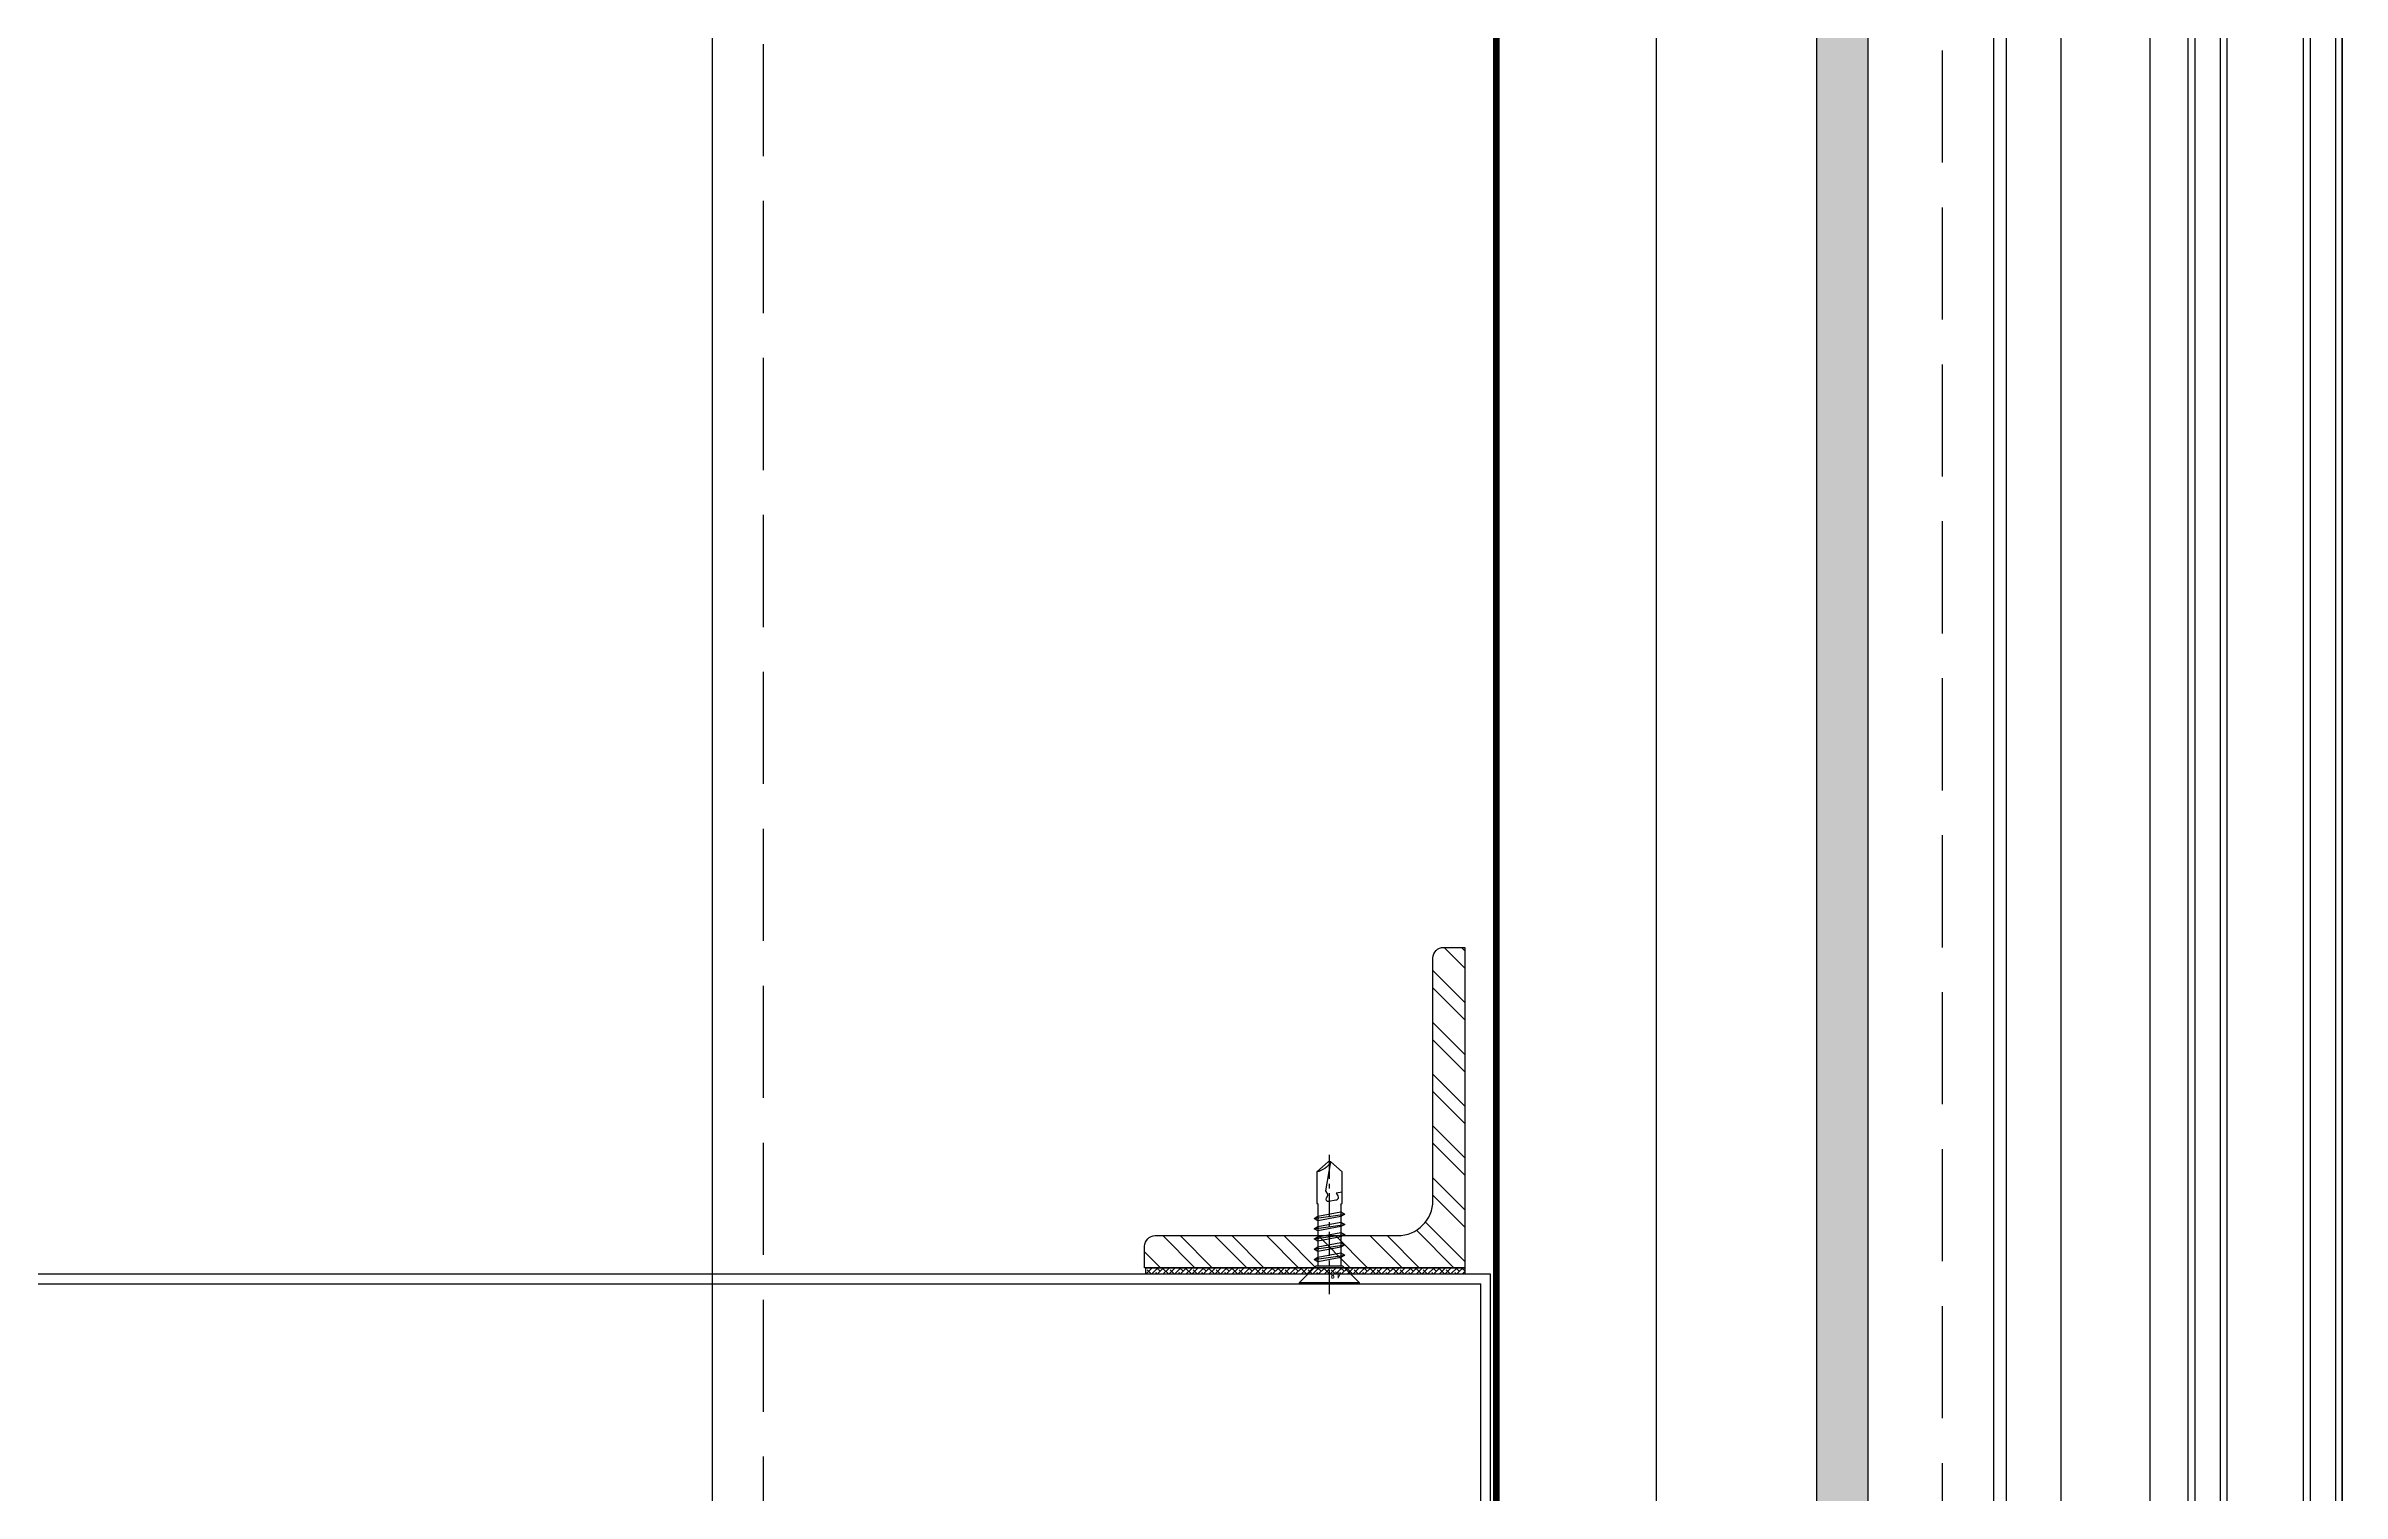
# Model space of a CAD drawing. Extents: x 220580 to 2027826, y -309201 to 71987.
# Drawn here: x 1041746.3 to 1042104.7, y -163509.1 to -163283.2 of the extents above; entities that cross this region are included whole.
import ezdxf
from ezdxf.enums import TextEntityAlignment as Align

# ---------------------------------------------------------------- set-up
doc = ezdxf.new("R2010")
doc.units = 0
doc.linetypes.add('CENTER', pattern=[2, 1.25, -0.25, 0.25, -0.25])
doc.linetypes.add('ZN-DASH', pattern=[0.35, 0.25, -0.1])
for name, color, linetype in [('!ZN1-填充-8', 8, 'Continuous'), ('!ZN3-其它材质幕墙-60', 60, 'Continuous'), ('!ZN3-玻璃幕墙-4', 4, 'Continuous'), ('!ZN3-铝板幕墙-3', 3, 'Continuous'), ('!ZN4-配件-11', 11, 'Continuous'), ('!ZN5-钢材投影-40', 40, 'Continuous'), ('!ZN5-钢材断面-2', 2, 'Continuous'), ('!ZN5-铝材投影-112', 112, 'Continuous'), ('!ZN6-虚线-8', 8, 'ZN-DASH'), ('11紧固件', 11, 'Continuous'), ('4玻璃幕墙', 4, 'Continuous'), ('BM', 8, '保温棉'), ('Fill', 8, 'Continuous')]:
    doc.layers.add(name, color=color, linetype=linetype)
doc.layers.add('轮廓线', color=3, linetype='Continuous', lineweight=211)
doc.styles.add('DHTEXT-1', font='ROMANS.shx', dxfattribs={"width": 0.7, "bigfont": 'CHINESE.shx'})
doc.linetypes.add('保温棉', pattern='A,0.006248399999999999,-6.2484,[134,ltypeshp.shx,S=6.2484,R=0,X=-6.2484,Y=0],-12.4968,[134,ltypeshp.shx,S=6.2484,R=180,X=6.2484,Y=0],-6.2484', length=24.9998484)

# ---------------------------------------------------------------- blocks, each defined once
blk = doc.blocks.new('*U391')
at = {"layer": '4玻璃幕墙', "ltscale": 2}
for p, q in [((0, 8.000001027947292), (-4.028435796499252e-05, 1520.917117915582)), ((23.99995971564204, 8.000001027947292), (23.99995971564204, 1520.91136784805))]:
    blk.add_line(p, q, dxfattribs=at)
blk = doc.blocks.new('*U732')
at = {"layer": '!ZN1-填充-8'}
for p, q in [((-23, -8.000001027907274), (-23.00000000001455, -1134.999999950542)), ((-19.00000102947524, -7.999999998435669), (-19.00000102947524, -1134.999998921074)), ((-4.999999091349309, -7.999999998435669), (-4.999999091363861, -1134.999998921074)), ((-1.000000120824552, -8.000001027907274), (-1.000000120839104, -1134.999999950542))]:
    blk.add_line(p, q, dxfattribs=at)
at = {"layer": '!ZN3-玻璃幕墙-4'}
for points in [[(-24.00000000001455, -1134.999999950542), (-24, -9.000001027907274), (-23, -8.000001027907274), (-19, -8.000001027907274), (-18, -9.000001027907274), (-18.00000000001455, -1134.999999950542)], [(-6.000000000014552, -1134.999999950542), (-6, -9.000001027903636), (-5, -8.000001027903636), (-1, -8.000001027903636), (0, -9.000001027903636), (-1.455191522836685e-11, -1134.999999950542)]]:
    blk.add_lwpolyline(points, dxfattribs=at)
at = {"layer": '!ZN5-钢材投影-40', "ltscale": 0.3}
for p, q in [((-254.4017149738647, 425.0000000494219), (-254.4017149738647, -1134.999999950542)), ((-54.39999999999418, 425.0000000494219), (-54.39999999999418, -1134.999999950542))]:
    blk.add_line(p, q, dxfattribs=at)
at = {"layer": '!ZN5-铝材投影-112'}
for p, q in [((-52.40170605068852, -39.99999999995634), (-52.40170605068852, -1134.999999950542)), ((-43.9017349172791, -39.99999999995634), (-43.9017349172791, -1134.999999950542)), ((-30.00001585268183, -39.99999999995634), (-30.00001585268183, -1134.999999950542))]:
    blk.add_line(p, q, dxfattribs=at)
at = {"layer": '!ZN6-虚线-8', "color": 8, "linetype": 'ZN-DASH', "ltscale": 70}
for p, q in [((-246.4017149738647, -1134.999999950542), (-246.4017149738647, 425.0000000494219)), ((-62.39999999999418, 425.0000000494219), (-62.39999999999418, -1134.999999950542))]:
    blk.add_line(p, q, dxfattribs=at)
blk = doc.blocks.new('ZT_角钢(填充)_50X50X5')
at = {"layer": '!ZN1-填充-8'}
h = blk.add_hatch(dxfattribs=at)
h.set_pattern_fill('ANSI32', color=256, scale=0.6, style=0)
h.set_pattern_definition([(45, (-11702.14548385996, -65281.3865768466), (-4.041115254481119, 4.041115254481119), []), (45, (-11699.45140585996, -65281.3865768466), (-4.041115254481119, 4.041115254481119), [])])
h.paths.add_polyline_path([(50, 3.333333333328937, 0.4142135623730951), (48.33333333333394, 5.000000000000455), (10.5, 5, -0.4142135623730951), (5, 10.5), (5, 48.33333333332848, 0.4142135623730951), (3.33333333333394, 50), (0, 50), (0, 0), (50.00000000000182, -6.821210263296962e-12)])
at = {"layer": '!ZN5-钢材断面-2'}
blk.add_lwpolyline([(0, 0), (0, 50), (3.33333333333394, 50, -0.4142135623730951), (5, 48.33333333332848), (5, 10.5, 0.4142135623730951), (10.5, 5), (48.33333333333394, 5.000000000000455, -0.4142135623730951), (50, 3.333333333328937), (50, 4.547473508864641e-13), (0, 0)], format="xyb", dxfattribs=at)
blk = doc.blocks.new('*U2004')
at = {"layer": '!ZN5-钢材断面-2', "extrusion": (0, 0, -1), "zscale": -1, "rotation": 90}
blk.add_blockref('ZT_角钢(填充)_50X50X5', (0, 0), dxfattribs=at)
blk = doc.blocks.new('*U2070')
at = {"linetype": 'ByBlock', "ltscale": 10}
for p, q in [((0.2000000000000473, 4.679999999999915), (0.2000000000001041, -4.620000000000082)), ((3.780701996714244, 2.400000000000309), (4.455298003285636, -2.399999999999873)), ((5.380701996714221, 2.400000274268674), (6.055298003285612, -2.399999725731508)), ((6.980701996714197, 2.400000548537039), (7.655298003285589, -2.399999451463143)), ((8.580701996714176, 2.400000822805405), (9.255298003285567, -2.399999177194777)), ((10.18070199671415, 2.40000109707377), (10.85529800328554, -2.399998902926412)), ((12.37911330780593, -1.789998812574835), (2.799999999999965, -1.790000014990123))]:
    blk.add_line(p, q, dxfattribs=at)
at = {"color": 0, "linetype": 'CENTER', "ltscale": 3}
blk.add_line((-1.638855127062568, 2.968965134506063e-13), (20.60315537000201, 2.966515921798418e-13), dxfattribs=at)
at = {"linetype": 'ByBlock', "ltscale": 10}
for points in [[(0.2000000000001041, -4.620000000000082), (1.154631945610163e-13, -4.620000000000082), (1.77635683940025e-15, 4.679999999999915), (0.2000000000000473, 4.679999999999915), (2.80000000000007, 2.079999999999864), (2.80000000000007, 2.019999999999926), (2.799999999999956, -2.020000000000088)], [(4.103114339079868, -1.789999999999746), (3.428518332508476, 1.790000000000181), (3.780701996714244, 2.400000000000081), (4.132885660919785, 1.790000000000181), (4.807481667491404, -1.789999999999746), (4.455298003285636, -2.399999999999873)], [(5.703114339079844, -1.78999972573138), (5.028518332508453, 1.790000274268547), (5.380701996714221, 2.400000274268447), (5.732885660919761, 1.790000274268547), (6.40748166749138, -1.78999972573138), (6.055298003285612, -2.399999725731508)], [(7.303114339079821, -1.789999451463015), (6.628518332508429, 1.790000548536912), (6.980701996714197, 2.400000548536812), (7.332885660919738, 1.790000548536912), (8.007481667491357, -1.789999451463015), (7.655298003285589, -2.399999451463143)], [(8.9031143390798, -1.78999917719465), (8.228518332508408, 1.790000822805277), (8.580701996714176, 2.400000822805177), (8.932885660919716, 1.790000822805277), (9.607481667491335, -1.78999917719465), (9.255298003285567, -2.399999177194777)], [(10.50311433907977, -1.789998902926285), (9.828518332508382, 1.790001097073643), (10.18070199671415, 2.400001097073543), (10.53288566091969, 1.790001097073643), (11.20748166749131, -1.789998902926285), (10.85529800328554, -2.399998902926412)]]:
    blk.add_lwpolyline(points, close=True, dxfattribs=at)
blk.add_lwpolyline([(12.4143741038615, 1.790001184964613), (2.800000000000063, 1.790000067781377)], dxfattribs=at)
for points in [[(12.37876803610061, -1.789998373019467, -0.4142135623730951), (12.51437409670666, -1.925604433625574), (12.51437409670666, -1.993407463929112), (17.43498771318855, -1.993407463929112), (19, -0.2249860862085828), (19, 0.2249893401696905), (17.43498771318764, 1.993410717890958), (12.51437409670666, 1.993410717891413), (12.51437409670666, 1.890001184964613, -0.4142135414170628), (12.4143741038615, 1.790001184964613)], [(14.28923658521796, -1.993407463929112), (14.15465446581345, -1.026745245996176), (13.70006783590713, -1.308347583106263, -0.5304615897786895), (13.01996537693003, -1.003958735079118), (12.82794170274155, 0.08506163728137572, -0.6513157956771675), (13.39763620375697, 0.4671063739168968), (13.84998178346825, 0.1810643161583467), (14.50829240067856, 0.5673457527031811), (19, -0.2249860862085828, -0.2012259957209903), (17.43498771318764, 1.993410717890958)]]:
    blk.add_lwpolyline(points, format="xyb", dxfattribs=at)
at = {"layer": 'Defpoints', "color": 0, "ltscale": 10, "style": 'DHTEXT-1', "width": 0.7}
blk.add_text('4.8', height=1, rotation=90, dxfattribs=at).set_placement((1.855691936214973, -0.980834927692489), align=Align.CENTER)

msp = doc.modelspace()

# ---------------------------------------------------------------- hatches: boundary and pattern name
at = {"layer": '!ZN1-填充-8', "ltscale": 10}
h = msp.add_hatch(dxfattribs=at)
h.set_pattern_fill('AR-CONC', color=8, scale=10, angle=90.00000000000001)
h.set_pattern_definition([(140, (1042030.667493849, -164124.6102336879), (1.5939085538903, 18.2184668996004), [1.905, -20.955]), (85.00000000000001, (1042030.667493849, -164124.6102336879), (-19.105664288218, -3.524282597566706), [1.524, -16.764]), (190.451, (1042030.800318849, -164123.0920336879), (-17.5116687820292, 14.69425016659592), [1.619, -17.809]), (136.1842, (1042025.587493849, -164124.6102336879), (4.2042327932727, 27.10790408921299), [2.857499999999997, -31.43249999999998]), (186.6356, (1042025.937843849, -164122.3512436879), (-24.74255558900493, 23.7404234466237), [2.4285, -26.7135]), (81.18400000000004, (1042025.587493849, -164124.6102336879), (-24.74251178605978, 23.74046058139338), [2.286, -25.146]), (111, (1042026.857493849, -164122.0702336879), (10.22655185167624, 15.16148798353833), [1.905, -20.955]), (56.00000000000004, (1042026.857493849, -164122.0702336879), (-18.41879661223193, 6.1802028347647), [1.524, -16.764]), (161.4514, (1042027.709703849, -164120.8067836879), (-8.192285771605754, 21.34164907701244), [1.61899999999999, -17.80899999999985]), (127.5, (1042030.667493849, -164124.6102336879), (-8.455503887315311, 0.3088603250591783), [0, -16.5608, 0, -17.018, 0, -16.8275]), (97.49999999999993, (1042030.667493849, -164124.6102336879), (-10.01805748181195, 6.68196625103057), [0, -9.702799999999998, 0, -16.1798, 0, -6.413499999999999]), (57.49999999999999, (1042030.667493849, -164130.2744336879), (0.5728743992673375, 13.55905951668714), [0, -6.349999999999962, 0, -19.81199999999985, 0, -26.28899999999985]), (47.5, (1042030.667493849, -164132.8144336879), (-2.54264910333331, 14.8129181386018), [0, -8.255, 0, -13.1572, 0, -18.669])])
edge = h.paths.add_edge_path()
edge.add_line((1042022.667493849, -163917.3803978268), (1042022.667493849, -163139.4261415153))
edge.add_line((1042022.667493849, -163139.4261415153), (1042030.667493849, -163139.4261415153))
edge.add_line((1042030.667493849, -163139.4261415153), (1042030.667493849, -163917.3803978268))
at = {"layer": 'Fill', "ltscale": 800}
h = msp.add_hatch(dxfattribs=at)
h.set_pattern_fill('ANSI38', color=256, scale=0.4, style=0)
h.set_pattern_definition([(45, (1041917.93777253, -163474.926140064), (-0.4490128060534577, 0.4490128060534577), []), (135, (1041917.93777253, -163474.926140064), (-1.347038418160373, 0.4490128060534578), [1.5875, -0.9525000000000001])])
h.paths.add_polyline_path([(1041967.737686299, -163473.926140064), (1041967.737686299, -163474.926140064), (1041917.93777253, -163474.926140064), (1041917.93777253, -163473.926140064)])

# ---------------------------------------------------------------- linework, layer by layer
at = {"layer": '!ZN1-填充-8', "const_width": 1, "elevation": -1.403165240869633e-10}
msp.add_lwpolyline([(1041972.667493849, -164613.4261415189), (1041972.667493849, -163130.4261415208)], dxfattribs=at)
at = {"layer": '!ZN3-其它材质幕墙-60', "ltscale": 20, "elevation": -1.403165240869633e-10}
msp.add_lwpolyline([(1042022.667493849, -163917.3803978268), (1042022.667493849, -163139.4261415153), (1042030.667493849, -163139.4261415153), (1042030.667493849, -163917.3803978268)], dxfattribs=at)
at = {"layer": '!ZN3-铝板幕墙-3', "ltscale": 4}
for p, q in [((1041971.771612634, -163474.926140064), (1041429.671609108, -163474.926140064)), ((1041429.671609108, -163476.426140064), (1041970.271612634, -163476.4261400639)), ((1041970.271612634, -164615.8179690718), (1041970.271612634, -163476.4261400639)), ((1041971.771612634, -164615.8179690718), (1041971.771612634, -163474.926140064))]:
    msp.add_line(p, q, dxfattribs=at)
at = {"layer": '11紧固件', "ltscale": 800}
msp.add_lwpolyline([(1041967.737686299, -163473.926140064), (1041967.737686299, -163474.926140064), (1041917.93777253, -163474.926140064), (1041917.93777253, -163473.926140064), (1041967.737686299, -163473.926140064)], dxfattribs=at)
at = {"layer": 'BM'}
msp.add_line((1041997.667493849, -164613.4261415189), (1041997.667493849, -163140.4261415152), dxfattribs=at)

# ---------------------------------------------------------------- block references
at = {"layer": '!ZN4-配件-11', "xscale": -1}
msp.add_blockref('*U2004', (1041967.771612633, -163473.9261400711), dxfattribs=at)
at = {"layer": '!ZN4-配件-11', "color": 1, "rotation": 90}
msp.add_blockref('*U2070', (1041946.619428368, -163476.426140064), dxfattribs=at)
at = {"ltscale": 50}
msp.add_blockref('*U732', (1042104.667503454, -163096.4261415171), dxfattribs=at)
at = {"layer": '轮廓线', "ltscale": 2}
msp.add_blockref('*U391', (1042080.671652918, -164656.4261415171), dxfattribs=at)

doc.saveas('drawing.dxf')
